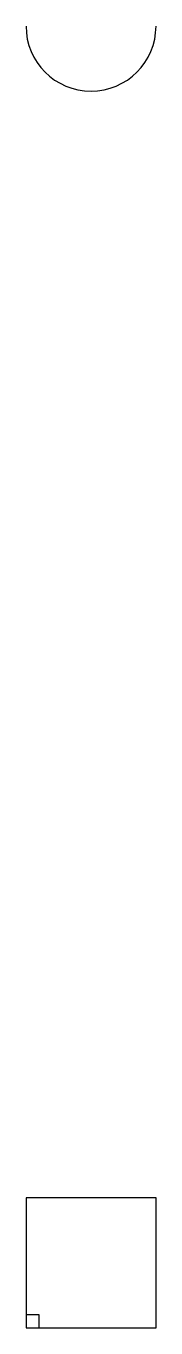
# Model space of a CAD drawing. Header units: millimetres. Extents: x 0 to 100, y 0 to 1000.
import ezdxf

# ---------------------------------------------------------------- set-up
doc = ezdxf.new("R2010")
doc.units = ezdxf.units.MM

msp = doc.modelspace()

# ---------------------------------------------------------------- linework, layer by layer
msp.add_lwpolyline([(0, 1000, 1), (100, 1000)], format="xyb")
msp.add_lwpolyline([(0, 0), (100, 0), (100, 100), (0, 100)], close=True)
msp.add_polyline3d([(0, 0, 0), (10, 0, 0), (10, 10, 0), (0, 10, 5), (0, 0, 5)])

doc.saveas('drawing.dxf')
